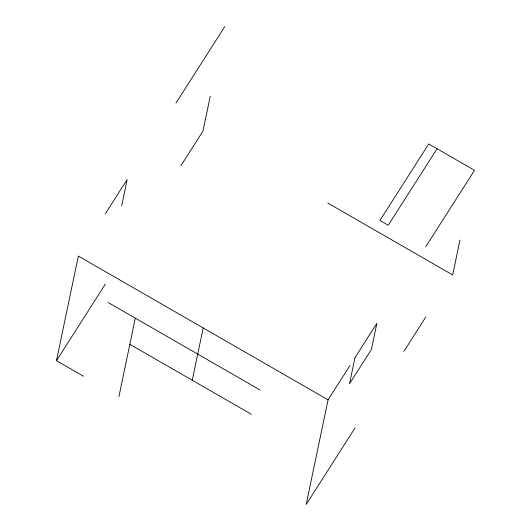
<?xml version="1.0" encoding="UTF-8"?>
<svg xmlns="http://www.w3.org/2000/svg" width="531" height="531" viewBox="0 0 531 531"><rect width="100%" height="100%" fill="white"/><g stroke="black" fill="none" stroke-linecap="round" stroke-linejoin="round"><path stroke-width="0.8" d="M83.533 376.253L56.478 360.682L78.336 256.061L328.058 399.83L306.201 504.45L355.02 427.946M121.692 205.716L127.155 179.558L105.244 213.9M118.911 396.624L135.299 318.162M210.23 96.297L202.942 131.17L180.971 165.592M192.268 380.256L203.194 327.946M459.952 240.065L452.664 274.939L327.806 203.054M175.98 103.054L224.799 26.55M56.478 360.682L105.297 284.178M437.066 148.753L388.241 225.257L379.917 220.465L428.736 143.961L474.522 170.318L425.703 246.822M328.058 399.83L350.029 365.408M403.845 351.442L425.816 317.014M108.251 302.584L260.163 390.046M129.836 344.314L251.369 414.28M354.96 357.668L349.498 383.82L371.415 349.484L376.877 323.326L354.96 357.668"/></g></svg>
